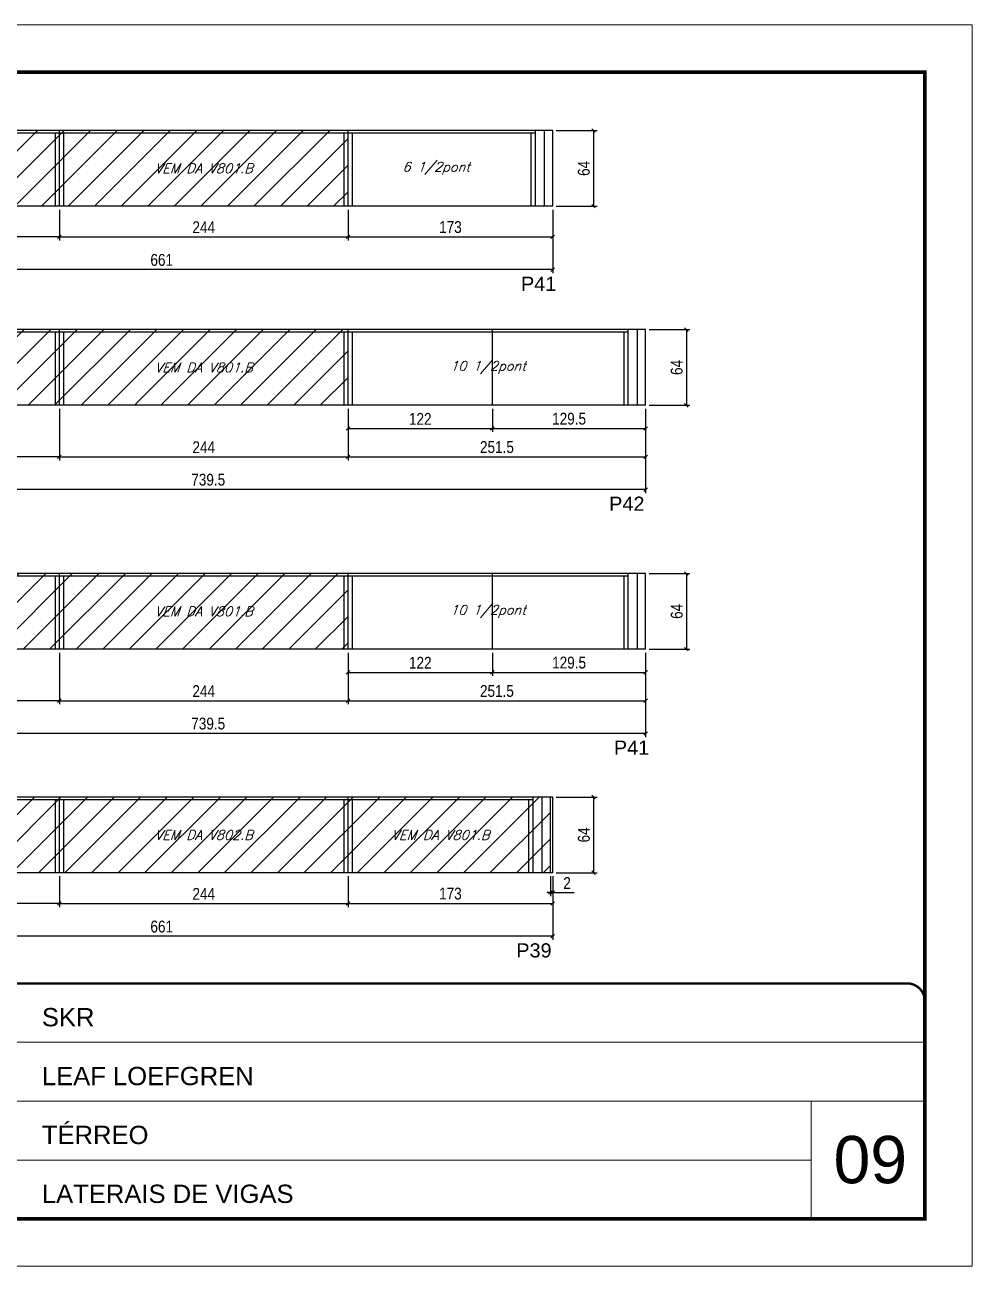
# Model space of a CAD drawing. Extents: x 3309 to 9563, y -2522 to 14608.
# Drawn here: x 3994 to 4794, y 11261 to 12311 of the extents above; entities that cross this region are included whole.
import ezdxf

# ---------------------------------------------------------------- set-up
doc = ezdxf.new("R2010")
doc.units = 0
doc.linetypes.add('CONTINUO', pattern=[0])
doc.linetypes.add('DASHED', pattern=[0.75, 0.5, -0.25])
for name, color, linetype in [('5', 5, 'Continuous'), ('COTA', 241, 'Continuous'), ('Painéis', 200, 'Continuous'), ('SARR_2.2x7', 40, 'Continuous'), ('SARR_3.5x7', 81, 'Continuous'), ('texto', 7, 'Continuous')]:
    doc.layers.add(name, color=color, linetype=linetype)
for name, color, linetype, lineweight in [('CARIMBO', 255, 'Continuous', 9), ('Folhas', 255, 'Continuous', 9), ('Hachura', 251, 'Continuous', 9), ('SARRAFO DE PRESSAO', 251, 'DASHED', 9)]:
    doc.layers.add(name, color=color, linetype=linetype, lineweight=lineweight)
doc.styles.add('ARIAL', font='arial.ttf')
doc.styles.add('COTA TECNICA', font='techl___.ttf', dxfattribs={"height": 10})
doc.styles.add('Romans', font='romans.shx')
doc.styles.get("Standard").update_dxf_attribs({"font": 'arial.ttf'})
doc.dimstyles.new('PAINEL', dxfattribs={"dimtxt": 10, "dimasz": 3, "dimexe": 3, "dimexo": 3, "dimgap": 3, "dimtad": 1, "dimdec": 1, "dimzin": 12, "dimdsep": 46, "dimtxsty": 'COTA TECNICA', "dimblk1": 'OBLIQUE', "dimblk2": 'OBLIQUE', "dimsah": 1, "dimcen": 0.9, "dimclrd": 4, "dimclre": 4, "dimclrt": 240, "dimadec": 1, "dimazin": 3, "dimtfac": 1, "dimtdec": 1, "dimtmove": 0, "dimatfit": 3, "dimfxl": 1, "dimtolj": 1, "dimtzin": 12, "dimarcsym": 0})

# ---------------------------------------------------------------- blocks, each defined once
blk = doc.blocks.new('9999999999')
at = {"color": 30, "linetype": 'CONTINUO'}
for p, q in [((98564.6, 34379.6), (99584, 34379.6)), ((98564.6, 34329.8), (99488, 34329.8)), ((99584, 34329.8), (99488, 34329.8)), ((99488, 34329.8), (99488, 34230.2)), ((98564.6, 34280), (99488, 34280))]:
    blk.add_line(p, q, dxfattribs=at)
at = {"color": 30, "linetype": 'CONTINUO', "const_width": 2}
blk.add_lwpolyline([(99584, 34230.2), (99584, 34414.4, 0.414214), (99569, 34429.4), (98229, 34429.4, 0.414214), (98214, 34414.4), (98214, 34245.2, 0.414214), (98229, 34230.2), (99584, 34230.2)], format="xyb", dxfattribs=at)
at = {"layer": 'Folhas'}
blk.add_lwpolyline([(98139, 34190.2), (99624, 34190.2), (99624, 35240.2), (98139, 35240.2)], close=True, dxfattribs=at)
at = {"layer": 'Folhas', "color": 30, "const_width": 3}
blk.add_lwpolyline([(98214, 34230.2), (99584, 34230.2), (99584, 35200.2), (98214, 35200.2)], close=True, dxfattribs=at)
at = {"color": 7, "linetype": 'Continuous', "ltscale": 5, "style": 'ARIAL'}
for s, height, p in [('SKR', 15.48, (98837.7, 34393.1)), ('LEAF LOEFGREN', 15.483, (98837.7, 34343.3)), ('TÉRREO', 15.48, (98837.7, 34293.5)), ('LATERAIS DE VIGAS', 15.483, (98837.7, 34243.7))]:
    blk.add_text(s, height=height, dxfattribs=at).set_placement(p)
blk = doc.blocks.new('_Oblique')
at = {"color": 0, "linetype": 'ByBlock', "lineweight": -2}
blk.add_line((-0.5, -0.5), (0.5, 0.5), dxfattribs=at)
blk = doc.blocks.new('*D1361')
at = {"layer": 'COTA', "color": 4, "linetype": 'ByBlock', "lineweight": -2, "transparency": 16777216}
for p, q in [((3778.9, 12154.3), (3778.9, 12128.4)), ((4022.9, 12154.3), (4022.9, 12128.4)), ((4022.9, 12131.4), (3778.9, 12131.4))]:
    blk.add_line(p, q, dxfattribs=at)
at = {"layer": 'Defpoints', "color": 0, "linetype": 'ByBlock', "transparency": 16777216}
for p in [(3778.9, 12157.3), (4022.9, 12157.3), (3778.9, 12131.4)]:
    blk.add_point(p, dxfattribs=at)
at = {"layer": 'COTA', "color": 4, "linetype": 'ByBlock', "lineweight": -2, "transparency": 16777216, "xscale": 3, "yscale": 3, "zscale": 3, "rotation": 180}
blk.add_blockref('_Oblique', (3778.9, 12131.4), dxfattribs=at)
at = {"layer": 'COTA', "color": 4, "linetype": 'ByBlock', "lineweight": -2, "transparency": 16777216, "xscale": 3, "yscale": 3, "zscale": 3}
blk.add_blockref('_Oblique', (4022.9, 12131.4), dxfattribs=at)
at = {"layer": 'COTA', "color": 240, "linetype": 'ByBlock', "transparency": 16777216, "insert": (3900.9, 12139.5), "char_height": 10, "attachment_point": 5, "style": 'COTA TECNICA'}
blk.add_mtext('\\A1;244', dxfattribs=at)
blk = doc.blocks.new('*D1363')
at = {"layer": 'COTA', "color": 4, "linetype": 'ByBlock', "lineweight": -2, "transparency": 16777216}
for p, q in [((3778.9, 12154.3), (3778.9, 12100.7)), ((4439.9, 12154.3), (4439.9, 12100.7)), ((4439.9, 12103.7), (3778.9, 12103.7))]:
    blk.add_line(p, q, dxfattribs=at)
at = {"layer": 'Defpoints', "color": 0, "linetype": 'ByBlock', "transparency": 16777216}
for p in [(3778.9, 12157.3), (4439.9, 12157.3), (3778.9, 12103.7)]:
    blk.add_point(p, dxfattribs=at)
at = {"layer": 'COTA', "color": 4, "linetype": 'ByBlock', "lineweight": -2, "transparency": 16777216, "xscale": 3, "yscale": 3, "zscale": 3, "rotation": 180}
blk.add_blockref('_Oblique', (3778.9, 12103.7), dxfattribs=at)
at = {"layer": 'COTA', "color": 4, "linetype": 'ByBlock', "lineweight": -2, "transparency": 16777216, "xscale": 3, "yscale": 3, "zscale": 3}
blk.add_blockref('_Oblique', (4439.9, 12103.7), dxfattribs=at)
at = {"layer": 'COTA', "color": 240, "linetype": 'ByBlock', "transparency": 16777216, "insert": (4109.4, 12111.8), "char_height": 10, "attachment_point": 5, "style": 'COTA TECNICA'}
blk.add_mtext('\\A1;661', dxfattribs=at)
blk = doc.blocks.new('*D1362')
at = {"layer": 'COTA', "color": 4, "lineweight": -2, "transparency": 16777216}
for p, q in [((4022.9, 12154.3), (4022.9, 12128.4)), ((4266.9, 12154.3), (4266.9, 12128.4)), ((4022.9, 12131.4), (4266.9, 12131.4))]:
    blk.add_line(p, q, dxfattribs=at)
at = {"layer": 'Defpoints', "color": 0, "transparency": 16777216}
for p in [(4022.9, 12157.3, 0), (4266.9, 12157.3, 0), (4266.9, 12131.4)]:
    blk.add_point(p, dxfattribs=at)
at = {"layer": 'COTA', "color": 4, "lineweight": -2, "transparency": 16777216, "xscale": 3, "yscale": 3, "zscale": 3, "rotation": 180}
blk.add_blockref('_Oblique', (4022.9, 12131.4), dxfattribs=at)
at = {"layer": 'COTA', "color": 4, "lineweight": -2, "transparency": 16777216, "xscale": 3, "yscale": 3, "zscale": 3}
blk.add_blockref('_Oblique', (4266.9, 12131.4), dxfattribs=at)
at = {"layer": 'COTA', "color": 240, "transparency": 16777216, "insert": (4144.9, 12139.5), "char_height": 10, "attachment_point": 5, "style": 'COTA TECNICA'}
blk.add_mtext('\\A1;244', dxfattribs=at)
blk = doc.blocks.new('*D1364')
at = {"layer": 'COTA', "color": 4, "lineweight": -2, "transparency": 16777216}
for p, q in [((4266.9, 12154.3), (4266.9, 12128.4)), ((4439.9, 12154.3), (4439.9, 12128.4)), ((4266.9, 12131.4), (4439.9, 12131.4))]:
    blk.add_line(p, q, dxfattribs=at)
at = {"layer": 'Defpoints', "color": 0, "transparency": 16777216}
for p in [(4266.9, 12157.3, 0), (4439.9, 12157.3, 0), (4439.9, 12131.4)]:
    blk.add_point(p, dxfattribs=at)
at = {"layer": 'COTA', "color": 4, "lineweight": -2, "transparency": 16777216, "xscale": 3, "yscale": 3, "zscale": 3, "rotation": 180}
blk.add_blockref('_Oblique', (4266.9, 12131.4), dxfattribs=at)
at = {"layer": 'COTA', "color": 4, "lineweight": -2, "transparency": 16777216, "xscale": 3, "yscale": 3, "zscale": 3}
blk.add_blockref('_Oblique', (4439.9, 12131.4), dxfattribs=at)
at = {"layer": 'COTA', "color": 240, "transparency": 16777216, "insert": (4353.4, 12139.6), "char_height": 10, "attachment_point": 5, "style": 'COTA TECNICA'}
blk.add_mtext('\\A1;173', dxfattribs=at)
blk = doc.blocks.new('*D1365')
at = {"layer": 'COTA', "color": 4, "lineweight": -2, "transparency": 16777216}
for p, q in [((4442.9, 12221.3), (4477.3, 12221.3)), ((4474.3, 12221.3), (4474.3, 12157.3)), ((4442.9, 12157.3), (4477.3, 12157.3))]:
    blk.add_line(p, q, dxfattribs=at)
at = {"layer": 'Defpoints', "color": 0, "transparency": 16777216}
for p in [(4439.9, 12221.3, 0), (4439.9, 12157.3, 0), (4474.3, 12157.3)]:
    blk.add_point(p, dxfattribs=at)
at = {"layer": 'COTA', "color": 4, "lineweight": -2, "transparency": 16777216, "xscale": 3, "yscale": 3, "zscale": 3}
for p, rotation in [((4474.3, 12221.3), 90), ((4474.3, 12157.3), 270)]:
    blk.add_blockref('_Oblique', p, dxfattribs=dict(at, rotation=rotation))
at = {"layer": 'COTA', "color": 240, "transparency": 16777216, "insert": (4466.2, 12189.3), "char_height": 10, "attachment_point": 5, "rotation": 90, "style": 'COTA TECNICA'}
blk.add_mtext('\\A1;64', dxfattribs=at)
blk = doc.blocks.new('*D1366')
at = {"layer": 'COTA', "color": 4, "linetype": 'ByBlock', "lineweight": -2, "transparency": 16777216}
for p, q in [((3778.9, 11985.9), (3778.9, 11942.3)), ((4022.9, 11985.9), (4022.9, 11942.3)), ((4022.9, 11945.3), (3778.9, 11945.3))]:
    blk.add_line(p, q, dxfattribs=at)
at = {"layer": 'Defpoints', "color": 0, "linetype": 'ByBlock', "transparency": 16777216}
for p in [(3778.9, 11988.9), (4022.9, 11988.9), (3778.9, 11945.3)]:
    blk.add_point(p, dxfattribs=at)
at = {"layer": 'COTA', "color": 4, "linetype": 'ByBlock', "lineweight": -2, "transparency": 16777216, "xscale": 3, "yscale": 3, "zscale": 3, "rotation": 180}
blk.add_blockref('_Oblique', (3778.9, 11945.3), dxfattribs=at)
at = {"layer": 'COTA', "color": 4, "linetype": 'ByBlock', "lineweight": -2, "transparency": 16777216, "xscale": 3, "yscale": 3, "zscale": 3}
blk.add_blockref('_Oblique', (4022.9, 11945.3), dxfattribs=at)
at = {"layer": 'COTA', "color": 240, "linetype": 'ByBlock', "transparency": 16777216, "insert": (3900.9, 11953.4), "char_height": 10, "attachment_point": 5, "style": 'COTA TECNICA'}
blk.add_mtext('\\A1;244', dxfattribs=at)
blk = doc.blocks.new('*D1368')
at = {"layer": 'COTA', "color": 4, "linetype": 'ByBlock', "lineweight": -2, "transparency": 16777216}
for p, q in [((3778.9, 11985.9), (3778.9, 11914.6)), ((4518.4, 11985.9), (4518.4, 11914.6)), ((4518.4, 11917.6), (3778.9, 11917.6))]:
    blk.add_line(p, q, dxfattribs=at)
at = {"layer": 'Defpoints', "color": 0, "linetype": 'ByBlock', "transparency": 16777216}
for p in [(3778.9, 11988.9), (4518.4, 11988.9), (3778.9, 11917.6)]:
    blk.add_point(p, dxfattribs=at)
at = {"layer": 'COTA', "color": 4, "linetype": 'ByBlock', "lineweight": -2, "transparency": 16777216, "xscale": 3, "yscale": 3, "zscale": 3, "rotation": 180}
blk.add_blockref('_Oblique', (3778.9, 11917.6), dxfattribs=at)
at = {"layer": 'COTA', "color": 4, "linetype": 'ByBlock', "lineweight": -2, "transparency": 16777216, "xscale": 3, "yscale": 3, "zscale": 3}
blk.add_blockref('_Oblique', (4518.4, 11917.6), dxfattribs=at)
at = {"layer": 'COTA', "color": 240, "linetype": 'ByBlock', "transparency": 16777216, "insert": (4148.7, 11925.9), "char_height": 10, "attachment_point": 5, "style": 'COTA TECNICA'}
blk.add_mtext('\\A1;739.5', dxfattribs=at)
blk = doc.blocks.new('*D1367')
at = {"layer": 'COTA', "color": 4, "lineweight": -2, "transparency": 16777216}
for p, q in [((4022.9, 11985.9), (4022.9, 11942.3)), ((4266.9, 11985.9), (4266.9, 11942.3)), ((4022.9, 11945.3), (4266.9, 11945.3))]:
    blk.add_line(p, q, dxfattribs=at)
at = {"layer": 'Defpoints', "color": 0, "transparency": 16777216}
for p in [(4022.9, 11988.9, 0), (4266.9, 11988.9, 0), (4266.9, 11945.3)]:
    blk.add_point(p, dxfattribs=at)
at = {"layer": 'COTA', "color": 4, "lineweight": -2, "transparency": 16777216, "xscale": 3, "yscale": 3, "zscale": 3, "rotation": 180}
blk.add_blockref('_Oblique', (4022.9, 11945.3), dxfattribs=at)
at = {"layer": 'COTA', "color": 4, "lineweight": -2, "transparency": 16777216, "xscale": 3, "yscale": 3, "zscale": 3}
blk.add_blockref('_Oblique', (4266.9, 11945.3), dxfattribs=at)
at = {"layer": 'COTA', "color": 240, "transparency": 16777216, "insert": (4144.9, 11953.4), "char_height": 10, "attachment_point": 5, "style": 'COTA TECNICA'}
blk.add_mtext('\\A1;244', dxfattribs=at)
blk = doc.blocks.new('*D1369')
at = {"layer": 'COTA', "color": 4, "lineweight": -2, "transparency": 16777216}
for p, q in [((4266.9, 11985.9), (4266.9, 11942.3)), ((4518.4, 11985.9), (4518.4, 11942.3)), ((4266.9, 11945.3), (4518.4, 11945.3))]:
    blk.add_line(p, q, dxfattribs=at)
at = {"layer": 'Defpoints', "color": 0, "transparency": 16777216}
for p in [(4266.9, 11988.9, 0), (4518.4, 11988.9, 0), (4518.4, 11945.3)]:
    blk.add_point(p, dxfattribs=at)
at = {"layer": 'COTA', "color": 4, "lineweight": -2, "transparency": 16777216, "xscale": 3, "yscale": 3, "zscale": 3, "rotation": 180}
blk.add_blockref('_Oblique', (4266.9, 11945.3), dxfattribs=at)
at = {"layer": 'COTA', "color": 4, "lineweight": -2, "transparency": 16777216, "xscale": 3, "yscale": 3, "zscale": 3}
blk.add_blockref('_Oblique', (4518.4, 11945.3), dxfattribs=at)
at = {"layer": 'COTA', "color": 240, "transparency": 16777216, "insert": (4392.7, 11953.5), "char_height": 10, "attachment_point": 5, "style": 'COTA TECNICA'}
blk.add_mtext('\\A1;251.5', dxfattribs=at)
blk = doc.blocks.new('*D1370')
at = {"layer": 'COTA', "color": 4, "lineweight": -2, "transparency": 16777216}
for p, q in [((4521.4, 12052.9), (4555.8, 12052.9)), ((4552.8, 12052.9), (4552.8, 11988.9)), ((4521.4, 11988.9), (4555.8, 11988.9))]:
    blk.add_line(p, q, dxfattribs=at)
at = {"layer": 'Defpoints', "color": 0, "transparency": 16777216}
for p in [(4518.4, 12052.9, 0), (4518.4, 11988.9, 0), (4552.8, 11988.9)]:
    blk.add_point(p, dxfattribs=at)
at = {"layer": 'COTA', "color": 4, "lineweight": -2, "transparency": 16777216, "xscale": 3, "yscale": 3, "zscale": 3}
for p, rotation in [((4552.8, 12052.9), 90), ((4552.8, 11988.9), 270)]:
    blk.add_blockref('_Oblique', p, dxfattribs=dict(at, rotation=rotation))
at = {"layer": 'COTA', "color": 240, "transparency": 16777216, "insert": (4544.7, 12020.9), "char_height": 10, "attachment_point": 5, "rotation": 90, "style": 'COTA TECNICA'}
blk.add_mtext('\\A1;64', dxfattribs=at)
blk = doc.blocks.new('*D1371')
at = {"layer": 'COTA', "color": 4, "lineweight": -2, "transparency": 16777216}
for p, q in [((4266.9, 11985.9), (4266.9, 11966.3)), ((4388.9, 11985.9), (4388.9, 11966.3)), ((4266.9, 11969.3), (4388.9, 11969.3))]:
    blk.add_line(p, q, dxfattribs=at)
at = {"layer": 'Defpoints', "color": 0, "transparency": 16777216}
for p in [(4266.9, 11988.9, 0), (4388.9, 11988.9, 0), (4388.9, 11969.3)]:
    blk.add_point(p, dxfattribs=at)
at = {"layer": 'COTA', "color": 4, "lineweight": -2, "transparency": 16777216, "xscale": 3, "yscale": 3, "zscale": 3, "rotation": 180}
blk.add_blockref('_Oblique', (4266.9, 11969.3), dxfattribs=at)
at = {"layer": 'COTA', "color": 4, "lineweight": -2, "transparency": 16777216, "xscale": 3, "yscale": 3, "zscale": 3}
blk.add_blockref('_Oblique', (4388.9, 11969.3), dxfattribs=at)
at = {"layer": 'COTA', "color": 240, "transparency": 16777216, "insert": (4327.9, 11977.4), "char_height": 10, "attachment_point": 5, "style": 'COTA TECNICA'}
blk.add_mtext('\\A1;122', dxfattribs=at)
blk = doc.blocks.new('*D1372')
at = {"layer": 'COTA', "color": 4, "lineweight": -2, "transparency": 16777216}
for p, q in [((4388.9, 11985.9), (4388.9, 11966.3)), ((4518.4, 11985.9), (4518.4, 11966.3)), ((4388.9, 11969.3), (4518.4, 11969.3))]:
    blk.add_line(p, q, dxfattribs=at)
at = {"layer": 'Defpoints', "color": 0, "transparency": 16777216}
for p in [(4388.9, 11988.9, 0), (4518.4, 11988.9, 0), (4518.4, 11969.3)]:
    blk.add_point(p, dxfattribs=at)
at = {"layer": 'COTA', "color": 4, "lineweight": -2, "transparency": 16777216, "xscale": 3, "yscale": 3, "zscale": 3, "rotation": 180}
blk.add_blockref('_Oblique', (4388.9, 11969.3), dxfattribs=at)
at = {"layer": 'COTA', "color": 4, "lineweight": -2, "transparency": 16777216, "xscale": 3, "yscale": 3, "zscale": 3}
blk.add_blockref('_Oblique', (4518.4, 11969.3), dxfattribs=at)
at = {"layer": 'COTA', "color": 240, "transparency": 16777216, "insert": (4453.7, 11977.5), "char_height": 10, "attachment_point": 5, "style": 'COTA TECNICA'}
blk.add_mtext('\\A1;129.5', dxfattribs=at)
blk = doc.blocks.new('*D1373')
at = {"layer": 'COTA', "color": 4, "linetype": 'ByBlock', "lineweight": -2, "transparency": 16777216}
for p, q in [((3778.9, 11779.6), (3778.9, 11736)), ((4022.9, 11779.6), (4022.9, 11736)), ((4022.9, 11739), (3778.9, 11739))]:
    blk.add_line(p, q, dxfattribs=at)
at = {"layer": 'Defpoints', "color": 0, "linetype": 'ByBlock', "transparency": 16777216}
for p in [(3778.9, 11782.6), (4022.9, 11782.6), (3778.9, 11739)]:
    blk.add_point(p, dxfattribs=at)
at = {"layer": 'COTA', "color": 4, "linetype": 'ByBlock', "lineweight": -2, "transparency": 16777216, "xscale": 3, "yscale": 3, "zscale": 3, "rotation": 180}
blk.add_blockref('_Oblique', (3778.9, 11739), dxfattribs=at)
at = {"layer": 'COTA', "color": 4, "linetype": 'ByBlock', "lineweight": -2, "transparency": 16777216, "xscale": 3, "yscale": 3, "zscale": 3}
blk.add_blockref('_Oblique', (4022.9, 11739), dxfattribs=at)
at = {"layer": 'COTA', "color": 240, "linetype": 'ByBlock', "transparency": 16777216, "insert": (3900.9, 11747.1), "char_height": 10, "attachment_point": 5, "style": 'COTA TECNICA'}
blk.add_mtext('\\A1;244', dxfattribs=at)
blk = doc.blocks.new('*D1376')
at = {"layer": 'COTA', "color": 4, "linetype": 'ByBlock', "lineweight": -2, "transparency": 16777216}
for p, q in [((3778.9, 11779.6), (3778.9, 11708.3)), ((4518.4, 11779.6), (4518.4, 11708.3)), ((4518.4, 11711.3), (3778.9, 11711.3))]:
    blk.add_line(p, q, dxfattribs=at)
at = {"layer": 'Defpoints', "color": 0, "linetype": 'ByBlock', "transparency": 16777216}
for p in [(3778.9, 11782.6), (4518.4, 11782.6), (3778.9, 11711.3)]:
    blk.add_point(p, dxfattribs=at)
at = {"layer": 'COTA', "color": 4, "linetype": 'ByBlock', "lineweight": -2, "transparency": 16777216, "xscale": 3, "yscale": 3, "zscale": 3, "rotation": 180}
blk.add_blockref('_Oblique', (3778.9, 11711.3), dxfattribs=at)
at = {"layer": 'COTA', "color": 4, "linetype": 'ByBlock', "lineweight": -2, "transparency": 16777216, "xscale": 3, "yscale": 3, "zscale": 3}
blk.add_blockref('_Oblique', (4518.4, 11711.3), dxfattribs=at)
at = {"layer": 'COTA', "color": 240, "linetype": 'ByBlock', "transparency": 16777216, "insert": (4148.7, 11719.6), "char_height": 10, "attachment_point": 5, "style": 'COTA TECNICA'}
blk.add_mtext('\\A1;739.5', dxfattribs=at)
blk = doc.blocks.new('*D1374')
at = {"layer": 'COTA', "color": 4, "lineweight": -2, "transparency": 16777216}
for p, q in [((4022.9, 11779.6), (4022.9, 11736)), ((4266.9, 11779.6), (4266.9, 11736)), ((4022.9, 11739), (4266.9, 11739))]:
    blk.add_line(p, q, dxfattribs=at)
at = {"layer": 'Defpoints', "color": 0, "transparency": 16777216}
for p in [(4022.9, 11782.6, 0), (4266.9, 11782.6, 0), (4266.9, 11739)]:
    blk.add_point(p, dxfattribs=at)
at = {"layer": 'COTA', "color": 4, "lineweight": -2, "transparency": 16777216, "xscale": 3, "yscale": 3, "zscale": 3, "rotation": 180}
blk.add_blockref('_Oblique', (4022.9, 11739), dxfattribs=at)
at = {"layer": 'COTA', "color": 4, "lineweight": -2, "transparency": 16777216, "xscale": 3, "yscale": 3, "zscale": 3}
blk.add_blockref('_Oblique', (4266.9, 11739), dxfattribs=at)
at = {"layer": 'COTA', "color": 240, "transparency": 16777216, "insert": (4144.9, 11747.1), "char_height": 10, "attachment_point": 5, "style": 'COTA TECNICA'}
blk.add_mtext('\\A1;244', dxfattribs=at)
blk = doc.blocks.new('*D1377')
at = {"layer": 'COTA', "color": 4, "lineweight": -2, "transparency": 16777216}
for p, q in [((4266.9, 11779.6), (4266.9, 11736)), ((4518.4, 11779.6), (4518.4, 11736)), ((4266.9, 11739), (4518.4, 11739))]:
    blk.add_line(p, q, dxfattribs=at)
at = {"layer": 'Defpoints', "color": 0, "transparency": 16777216}
for p in [(4266.9, 11782.6, 0), (4518.4, 11782.6, 0), (4518.4, 11739)]:
    blk.add_point(p, dxfattribs=at)
at = {"layer": 'COTA', "color": 4, "lineweight": -2, "transparency": 16777216, "xscale": 3, "yscale": 3, "zscale": 3, "rotation": 180}
blk.add_blockref('_Oblique', (4266.9, 11739), dxfattribs=at)
at = {"layer": 'COTA', "color": 4, "lineweight": -2, "transparency": 16777216, "xscale": 3, "yscale": 3, "zscale": 3}
blk.add_blockref('_Oblique', (4518.4, 11739), dxfattribs=at)
at = {"layer": 'COTA', "color": 240, "transparency": 16777216, "insert": (4392.7, 11747.2), "char_height": 10, "attachment_point": 5, "style": 'COTA TECNICA'}
blk.add_mtext('\\A1;251.5', dxfattribs=at)
blk = doc.blocks.new('*D1378')
at = {"layer": 'COTA', "color": 4, "lineweight": -2, "transparency": 16777216}
for p, q in [((4521.4, 11846.6), (4555.8, 11846.6)), ((4552.8, 11846.6), (4552.8, 11782.6)), ((4521.4, 11782.6), (4555.8, 11782.6))]:
    blk.add_line(p, q, dxfattribs=at)
at = {"layer": 'Defpoints', "color": 0, "transparency": 16777216}
for p in [(4518.4, 11846.6, 0), (4518.4, 11782.6, 0), (4552.8, 11782.6)]:
    blk.add_point(p, dxfattribs=at)
at = {"layer": 'COTA', "color": 4, "lineweight": -2, "transparency": 16777216, "xscale": 3, "yscale": 3, "zscale": 3}
for p, rotation in [((4552.8, 11846.6), 90), ((4552.8, 11782.6), 270)]:
    blk.add_blockref('_Oblique', p, dxfattribs=dict(at, rotation=rotation))
at = {"layer": 'COTA', "color": 240, "transparency": 16777216, "insert": (4544.7, 11814.6), "char_height": 10, "attachment_point": 5, "rotation": 90, "style": 'COTA TECNICA'}
blk.add_mtext('\\A1;64', dxfattribs=at)
blk = doc.blocks.new('*D1379')
at = {"layer": 'COTA', "color": 4, "lineweight": -2, "transparency": 16777216}
for p, q in [((4266.9, 11779.6), (4266.9, 11760)), ((4388.9, 11779.6), (4388.9, 11760)), ((4266.9, 11763), (4388.9, 11763))]:
    blk.add_line(p, q, dxfattribs=at)
at = {"layer": 'Defpoints', "color": 0, "transparency": 16777216}
for p in [(4266.9, 11782.6, 0), (4388.9, 11782.6, 0), (4388.9, 11763)]:
    blk.add_point(p, dxfattribs=at)
at = {"layer": 'COTA', "color": 4, "lineweight": -2, "transparency": 16777216, "xscale": 3, "yscale": 3, "zscale": 3, "rotation": 180}
blk.add_blockref('_Oblique', (4266.9, 11763), dxfattribs=at)
at = {"layer": 'COTA', "color": 4, "lineweight": -2, "transparency": 16777216, "xscale": 3, "yscale": 3, "zscale": 3}
blk.add_blockref('_Oblique', (4388.9, 11763), dxfattribs=at)
at = {"layer": 'COTA', "color": 240, "transparency": 16777216, "insert": (4327.9, 11771.1), "char_height": 10, "attachment_point": 5, "style": 'COTA TECNICA'}
blk.add_mtext('\\A1;122', dxfattribs=at)
blk = doc.blocks.new('*D1375')
at = {"layer": 'COTA', "color": 4, "lineweight": -2, "transparency": 16777216}
for p, q in [((4388.9, 11779.6), (4388.9, 11760)), ((4518.4, 11779.6), (4518.4, 11760)), ((4388.9, 11763), (4518.4, 11763))]:
    blk.add_line(p, q, dxfattribs=at)
at = {"layer": 'Defpoints', "color": 0, "transparency": 16777216}
for p in [(4388.9, 11782.6, 0), (4518.4, 11782.6, 0), (4518.4, 11763)]:
    blk.add_point(p, dxfattribs=at)
at = {"layer": 'COTA', "color": 4, "lineweight": -2, "transparency": 16777216, "xscale": 3, "yscale": 3, "zscale": 3, "rotation": 180}
blk.add_blockref('_Oblique', (4388.9, 11763), dxfattribs=at)
at = {"layer": 'COTA', "color": 4, "lineweight": -2, "transparency": 16777216, "xscale": 3, "yscale": 3, "zscale": 3}
blk.add_blockref('_Oblique', (4518.4, 11763), dxfattribs=at)
at = {"layer": 'COTA', "color": 240, "transparency": 16777216, "insert": (4453.7, 11771.2), "char_height": 10, "attachment_point": 5, "style": 'COTA TECNICA'}
blk.add_mtext('\\A1;129.5', dxfattribs=at)
blk = doc.blocks.new('*D1380')
at = {"layer": 'COTA', "color": 4, "linetype": 'ByBlock', "lineweight": -2, "transparency": 16777216}
for p, q in [((3778.9, 11590.5), (3778.9, 11564.5)), ((4022.9, 11590.5), (4022.9, 11564.5)), ((4022.9, 11567.5), (3778.9, 11567.5))]:
    blk.add_line(p, q, dxfattribs=at)
at = {"layer": 'Defpoints', "color": 0, "linetype": 'ByBlock', "transparency": 16777216}
for p in [(3778.9, 11593.5), (4022.9, 11593.5), (3778.9, 11567.5)]:
    blk.add_point(p, dxfattribs=at)
at = {"layer": 'COTA', "color": 4, "linetype": 'ByBlock', "lineweight": -2, "transparency": 16777216, "xscale": 3, "yscale": 3, "zscale": 3, "rotation": 180}
blk.add_blockref('_Oblique', (3778.9, 11567.5), dxfattribs=at)
at = {"layer": 'COTA', "color": 4, "linetype": 'ByBlock', "lineweight": -2, "transparency": 16777216, "xscale": 3, "yscale": 3, "zscale": 3}
blk.add_blockref('_Oblique', (4022.9, 11567.5), dxfattribs=at)
at = {"layer": 'COTA', "color": 240, "linetype": 'ByBlock', "transparency": 16777216, "insert": (3900.9, 11575.6), "char_height": 10, "attachment_point": 5, "style": 'COTA TECNICA'}
blk.add_mtext('\\A1;244', dxfattribs=at)
blk = doc.blocks.new('*D1382')
at = {"layer": 'COTA', "color": 4, "linetype": 'ByBlock', "lineweight": -2, "transparency": 16777216}
for p, q in [((3778.9, 11590.5), (3778.9, 11536.8)), ((4439.9, 11590.5), (4439.9, 11536.8)), ((4439.9, 11539.8), (3778.9, 11539.8))]:
    blk.add_line(p, q, dxfattribs=at)
at = {"layer": 'Defpoints', "color": 0, "linetype": 'ByBlock', "transparency": 16777216}
for p in [(3778.9, 11593.5), (4439.9, 11593.5), (3778.9, 11539.8)]:
    blk.add_point(p, dxfattribs=at)
at = {"layer": 'COTA', "color": 4, "linetype": 'ByBlock', "lineweight": -2, "transparency": 16777216, "xscale": 3, "yscale": 3, "zscale": 3, "rotation": 180}
blk.add_blockref('_Oblique', (3778.9, 11539.8), dxfattribs=at)
at = {"layer": 'COTA', "color": 4, "linetype": 'ByBlock', "lineweight": -2, "transparency": 16777216, "xscale": 3, "yscale": 3, "zscale": 3}
blk.add_blockref('_Oblique', (4439.9, 11539.8), dxfattribs=at)
at = {"layer": 'COTA', "color": 240, "linetype": 'ByBlock', "transparency": 16777216, "insert": (4109.4, 11547.9), "char_height": 10, "attachment_point": 5, "style": 'COTA TECNICA'}
blk.add_mtext('\\A1;661', dxfattribs=at)
blk = doc.blocks.new('*D1381')
at = {"layer": 'COTA', "color": 4, "lineweight": -2, "transparency": 16777216}
for p, q in [((4022.9, 11590.5), (4022.9, 11564.5)), ((4266.9, 11590.5), (4266.9, 11564.5)), ((4022.9, 11567.5), (4266.9, 11567.5))]:
    blk.add_line(p, q, dxfattribs=at)
at = {"layer": 'Defpoints', "color": 0, "transparency": 16777216}
for p in [(4022.9, 11593.5, 0), (4266.9, 11593.5, 0), (4266.9, 11567.5)]:
    blk.add_point(p, dxfattribs=at)
at = {"layer": 'COTA', "color": 4, "lineweight": -2, "transparency": 16777216, "xscale": 3, "yscale": 3, "zscale": 3, "rotation": 180}
blk.add_blockref('_Oblique', (4022.9, 11567.5), dxfattribs=at)
at = {"layer": 'COTA', "color": 4, "lineweight": -2, "transparency": 16777216, "xscale": 3, "yscale": 3, "zscale": 3}
blk.add_blockref('_Oblique', (4266.9, 11567.5), dxfattribs=at)
at = {"layer": 'COTA', "color": 240, "transparency": 16777216, "insert": (4144.9, 11575.6), "char_height": 10, "attachment_point": 5, "style": 'COTA TECNICA'}
blk.add_mtext('\\A1;244', dxfattribs=at)
blk = doc.blocks.new('*D1383')
at = {"layer": 'COTA', "color": 4, "lineweight": -2, "transparency": 16777216}
for p, q in [((4266.9, 11590.5), (4266.9, 11564.5)), ((4439.9, 11590.5), (4439.9, 11564.5)), ((4266.9, 11567.5), (4439.9, 11567.5))]:
    blk.add_line(p, q, dxfattribs=at)
at = {"layer": 'Defpoints', "color": 0, "transparency": 16777216}
for p in [(4266.9, 11593.5, 0), (4439.9, 11593.5, 0), (4439.9, 11567.5)]:
    blk.add_point(p, dxfattribs=at)
at = {"layer": 'COTA', "color": 4, "lineweight": -2, "transparency": 16777216, "xscale": 3, "yscale": 3, "zscale": 3, "rotation": 180}
blk.add_blockref('_Oblique', (4266.9, 11567.5), dxfattribs=at)
at = {"layer": 'COTA', "color": 4, "lineweight": -2, "transparency": 16777216, "xscale": 3, "yscale": 3, "zscale": 3}
blk.add_blockref('_Oblique', (4439.9, 11567.5), dxfattribs=at)
at = {"layer": 'COTA', "color": 240, "transparency": 16777216, "insert": (4353.4, 11575.8), "char_height": 10, "attachment_point": 5, "style": 'COTA TECNICA'}
blk.add_mtext('\\A1;173', dxfattribs=at)
blk = doc.blocks.new('*D1384')
at = {"layer": 'COTA', "color": 4, "lineweight": -2, "transparency": 16777216}
for p, q in [((4442.9, 11657.5), (4477.3, 11657.5)), ((4474.3, 11657.5), (4474.3, 11593.5)), ((4442.9, 11593.5), (4477.3, 11593.5))]:
    blk.add_line(p, q, dxfattribs=at)
at = {"layer": 'Defpoints', "color": 0, "transparency": 16777216}
for p in [(4439.9, 11657.5, 0), (4439.9, 11593.5, 0), (4474.3, 11593.5)]:
    blk.add_point(p, dxfattribs=at)
at = {"layer": 'COTA', "color": 4, "lineweight": -2, "transparency": 16777216, "xscale": 3, "yscale": 3, "zscale": 3}
for p, rotation in [((4474.3, 11657.5), 90), ((4474.3, 11593.5), 270)]:
    blk.add_blockref('_Oblique', p, dxfattribs=dict(at, rotation=rotation))
at = {"layer": 'COTA', "color": 240, "transparency": 16777216, "insert": (4466.2, 11625.5), "char_height": 10, "attachment_point": 5, "rotation": 90, "style": 'COTA TECNICA'}
blk.add_mtext('\\A1;64', dxfattribs=at)
blk = doc.blocks.new('*D2543')
at = {"layer": 'COTA', "color": 4, "lineweight": -2, "transparency": 16777216}
for p, q in [((4437.9, 11590.5), (4437.9, 11573.8)), ((4439.9, 11590.5), (4439.9, 11573.8)), ((4437.9, 11576.8), (4434.9, 11576.8)), ((4437.9, 11576.8), (4439.9, 11576.8)), ((4439.9, 11576.8), (4458, 11576.8))]:
    blk.add_line(p, q, dxfattribs=at)
at = {"layer": 'Defpoints', "color": 0, "transparency": 16777216}
for p in [(4437.9, 11593.5, 0), (4439.9, 11593.5, 0), (4439.9, 11576.8)]:
    blk.add_point(p, dxfattribs=at)
at = {"layer": 'COTA', "color": 4, "lineweight": -2, "transparency": 16777216, "xscale": 3, "yscale": 3, "zscale": 3}
blk.add_blockref('_Oblique', (4437.9, 11576.8), dxfattribs=at)
at = {"layer": 'COTA', "color": 4, "lineweight": -2, "transparency": 16777216, "xscale": 3, "yscale": 3, "zscale": 3, "rotation": 180}
blk.add_blockref('_Oblique', (4439.9, 11576.8), dxfattribs=at)
at = {"layer": 'COTA', "color": 240, "transparency": 16777216, "insert": (4452, 11584.8), "char_height": 10, "attachment_point": 5, "style": 'COTA TECNICA'}
blk.add_mtext('\\A1;2', dxfattribs=at)

msp = doc.modelspace()

# ---------------------------------------------------------------- hatches: boundary and pattern name
at = {"layer": 'Hachura'}
h = msp.add_hatch(dxfattribs=at)
h.set_pattern_fill('ANSI31', color=256, scale=5)
h.paths.add_polyline_path([(4022.92, 12221.32), (3778.92, 12221.32), (3778.92, 12157.32), (4022.92, 12157.32)])
h.paths.add_polyline_path([(4266.92, 12221.32), (4022.92, 12221.32), (4022.92, 12157.32), (4266.92, 12157.32)])
h.paths.add_polyline_path([(4266.92, 12052.88), (4022.92, 12052.88), (4022.92, 11988.88), (4266.92, 11988.88)])
h.paths.add_polyline_path([(4022.92, 12052.88), (3778.92, 12052.88), (3778.92, 11988.88), (4022.92, 11988.88)])
h.paths.add_polyline_path([(4022.92, 11846.58), (3778.92, 11846.58), (3778.92, 11782.58), (4022.92, 11782.58)])
h.paths.add_polyline_path([(4266.92, 11846.58), (4022.92, 11846.58), (4022.92, 11782.58), (4266.92, 11782.58)])
h.paths.add_polyline_path([(4022.92, 11657.45), (3778.92, 11657.45), (3778.92, 11593.45), (4022.92, 11593.45)])
h.paths.add_polyline_path([(4266.92, 11657.45), (4022.92, 11657.45), (4022.92, 11593.45), (4266.92, 11593.45)])
h.paths.add_polyline_path([(4437.92, 11657.45), (4266.92, 11657.45), (4266.92, 11593.45), (4437.92, 11593.45)])

# ---------------------------------------------------------------- linework, layer by layer
at = {"layer": 'Painéis', "linetype": 'ByBlock'}
for p, q in [((4439.92, 12221.32, 0), (3778.92, 12221.32, 0)), ((4022.92, 12157.32, 0), (4022.92, 12221.32, 0)), ((4266.92, 12157.32, 0), (4266.92, 12221.32, 0)), ((4439.92, 12157.32, 0), (4439.92, 12221.32, 0)), ((4439.92, 12157.32, 0), (3778.92, 12157.32, 0)), ((4518.42, 12052.88, 0), (3778.92, 12052.88, 0)), ((4022.92, 11988.88, 0), (4022.92, 12052.88, 0)), ((4266.92, 11988.88, 0), (4266.92, 12052.88, 0)), ((4388.92, 11988.88, 0), (4388.92, 12052.88, 0)), ((4518.42, 11988.88, 0), (4518.42, 12052.88, 0)), ((4518.42, 11988.88, 0), (3778.92, 11988.88, 0)), ((4518.42, 11846.58, 0), (3778.92, 11846.58, 0)), ((4022.92, 11782.58, 0), (4022.92, 11846.58, 0)), ((4266.92, 11782.58, 0), (4266.92, 11846.58, 0)), ((4388.92, 11782.58, 0), (4388.92, 11846.58, 0)), ((4518.42, 11782.58, 0), (4518.42, 11846.58, 0)), ((4518.42, 11782.58, 0), (3778.92, 11782.58, 0)), ((4439.92, 11657.45, 0), (3778.92, 11657.45, 0)), ((4022.92, 11593.45, 0), (4022.92, 11657.45, 0)), ((4266.92, 11593.45, 0), (4266.92, 11657.45, 0)), ((4437.92, 11593.45, 0), (4437.92, 11657.45, 0)), ((4439.92, 11593.45, 0), (4439.92, 11657.45, 0)), ((4439.92, 11593.45, 0), (3778.92, 11593.45, 0))]:
    msp.add_line(p, q, dxfattribs=at)
at = {"layer": 'SARR_2.2x7', "linetype": 'Continuous'}
for p, q in [((4022.92, 12219.12, 0), (3793.92, 12219.12, 0)), ((4266.92, 12219.12, 0), (4022.92, 12219.12, 0)), ((4424.92, 12219.12, 0), (4266.92, 12219.12, 0)), ((4432.92, 12157.32, 0), (4432.92, 12221.32, 0)), ((4022.92, 12050.68, 0), (3793.92, 12050.68, 0)), ((4266.92, 12050.68, 0), (4022.92, 12050.68, 0)), ((4503.42, 12050.68, 0), (4266.92, 12050.68, 0)), ((4511.42, 11988.88, 0), (4511.42, 12052.88, 0)), ((4022.92, 11844.38, 0), (3793.92, 11844.38, 0)), ((4266.92, 11844.38, 0), (4022.92, 11844.38, 0)), ((4503.42, 11844.38, 0), (4266.92, 11844.38, 0)), ((4511.42, 11782.58, 0), (4511.42, 11846.58, 0)), ((4022.92, 11655.25, 0), (3793.92, 11655.25, 0)), ((4266.92, 11655.25, 0), (4022.92, 11655.25, 0)), ((4422.92, 11655.25, 0), (4266.92, 11655.25, 0)), ((4430.92, 11593.45, 0), (4430.92, 11657.45, 0))]:
    msp.add_line(p, q, dxfattribs=at)
at = {"layer": 'SARR_3.5x7'}
for p, q in [((4019.42, 12219.12, 0), (4019.42, 12157.32, 0)), ((4026.42, 12219.12, 0), (4026.42, 12157.32, 0)), ((4263.42, 12219.12, 0), (4263.42, 12157.32, 0)), ((4270.42, 12219.12, 0), (4270.42, 12157.32, 0)), ((4421.42, 12219.12, 0), (4421.42, 12157.32, 0)), ((4424.92, 12221.32, 0), (4424.92, 12157.32, 0)), ((4019.42, 12050.68, 0), (4019.42, 11988.88, 0)), ((4026.42, 12050.68, 0), (4026.42, 11988.88, 0)), ((4263.42, 12050.68, 0), (4263.42, 11988.88, 0)), ((4270.42, 12050.68, 0), (4270.42, 11988.88, 0)), ((4499.92, 12050.68, 0), (4499.92, 11988.88, 0)), ((4503.42, 12052.88, 0), (4503.42, 11988.88, 0)), ((4019.42, 11844.38, 0), (4019.42, 11782.58, 0)), ((4026.42, 11844.38, 0), (4026.42, 11782.58, 0)), ((4263.42, 11844.38, 0), (4263.42, 11782.58, 0)), ((4270.42, 11844.38, 0), (4270.42, 11782.58, 0)), ((4499.92, 11844.38, 0), (4499.92, 11782.58, 0)), ((4503.42, 11846.58, 0), (4503.42, 11782.58, 0)), ((4019.42, 11655.25, 0), (4019.42, 11593.45, 0)), ((4026.42, 11655.25, 0), (4026.42, 11593.45, 0)), ((4263.42, 11655.25, 0), (4263.42, 11593.45, 0)), ((4270.42, 11655.25, 0), (4270.42, 11593.45, 0)), ((4419.42, 11655.25, 0), (4419.42, 11593.45, 0)), ((4422.92, 11657.45, 0), (4422.92, 11593.45, 0))]:
    msp.add_line(p, q, dxfattribs=at)

# ---------------------------------------------------------------- block references
at = {"layer": 'SARRAFO DE PRESSAO', "color": 6, "linetype": 'ByBlock'}
msp.add_blockref('9999999999', (-94829.61, -22929.5), dxfattribs=at)

# ---------------------------------------------------------------- texts
at = {"layer": '5', "linetype": 'Continuous'}
for s, rotation, p in [('P41', 0.00004, (4413.07, 12085.69, 0)), ('P42', 359.99996, (4487.59, 11899.62, 0)), ('P41', 0.00004, (4491.57, 11693.32, 0)), ('P39', 359.99996, (4409.09, 11521.82, 0))]:
    msp.add_text(s, height=12, rotation=rotation, dxfattribs=at).set_placement(p)
at = {"layer": 'CARIMBO', "style": 'ARIAL'}
msp.add_text('09', height=40, dxfattribs=at).set_placement((4677.23, 11330.85))
at = {"layer": 'texto', "color": 2, "char_height": 8, "attachment_point": 5, "style": 'Romans'}
for s, insert in [('{\\Q19;\\C256;VEM DA V801.B}', (4144.92, 12189.32, 0)), ('{\\Q19;\\C256;6 1/2pont}', (4341.42, 12189.32, 0)), ('{\\Q19;\\C256;VEM DA V801.B}', (4144.92, 12020.88, 0)), ('{\\Q19;\\C256;10 1/2pont}', (4385.17, 12020.88, 0)), ('{\\Q19;\\C256;VEM DA V801.B}', (4144.92, 11814.58, 0)), ('{\\Q19;\\C256;10 1/2pont}', (4385.17, 11814.58, 0)), ('{\\Q19;\\C256;VEM DA V802.B}', (4144.92, 11625.45, 0)), ('{\\Q19;\\C256;VEM DA V801.B}', (4344.92, 11625.45, 0))]:
    msp.add_mtext(s, dxfattribs=dict(at, insert=insert))

# ---------------------------------------------------------------- dimensions: what is measured, and where the dimension line sits
at = {"layer": 'COTA'}
for base, p1, p2, picture, middle in [((4474.28, 12157.32), (4439.92, 12221.32, 0), (4439.92, 12157.32, 0), '*D1365', (4466.17, 12189.32)), ((4552.78, 11988.88), (4518.42, 12052.88, 0), (4518.42, 11988.88, 0), '*D1370', (4544.67, 12020.88)), ((4552.78, 11782.58), (4518.42, 11846.58, 0), (4518.42, 11782.58, 0), '*D1378', (4544.67, 11814.58)), ((4474.28, 11593.45), (4439.92, 11657.45, 0), (4439.92, 11593.45, 0), '*D1384', (4466.17, 11625.45))]:
    dim = msp.add_linear_dim(base=base, p1=p1, p2=p2, angle=90, dimstyle='PAINEL', dxfattribs=at)
    dim.commit()
    dim.dimension.update_dxf_attribs({"geometry": picture, "text_midpoint": middle})
at = {"layer": 'COTA', "linetype": 'ByBlock'}
for base, p1, p2, picture, middle in [((3778.92, 12131.41, 0), (4022.92, 12157.32, 0), (3778.92, 12157.32, 0), '*D1361', (3900.92, 12139.48, 0)), ((3778.92, 11945.34, 0), (4022.92, 11988.88, 0), (3778.92, 11988.88, 0), '*D1366', (3900.92, 11953.42, 0)), ((3778.92, 11739.04, 0), (4022.92, 11782.58, 0), (3778.92, 11782.58, 0), '*D1373', (3900.92, 11747.12, 0)), ((3778.92, 11567.54, 0), (4022.92, 11593.45, 0), (3778.92, 11593.45, 0), '*D1380', (3900.92, 11575.61, 0))]:
    dim = msp.add_linear_dim(base=base, p1=p1, p2=p2, angle=180, dimstyle='PAINEL', override={"dimtmove": 1}, dxfattribs=at)
    dim.commit()
    dim.dimension.update_dxf_attribs({"geometry": picture, "text_midpoint": middle})
for base, p1, p2, picture, middle in [((3778.92, 12103.7, 0), (4439.92, 12157.32, 0), (3778.92, 12157.32, 0), '*D1363', (4109.42, 12111.8, 0)), ((3778.92, 11917.63, 0), (4518.42, 11988.88, 0), (3778.92, 11988.88, 0), '*D1368', (4148.67, 11925.88, 0)), ((3778.92, 11711.34, 0), (4518.42, 11782.58, 0), (3778.92, 11782.58, 0), '*D1376', (4148.67, 11719.58, 0)), ((3778.92, 11539.83, 0), (4439.92, 11593.45, 0), (3778.92, 11593.45, 0), '*D1382', (4109.42, 11547.93, 0))]:
    dim = msp.add_linear_dim(base=base, p1=p1, p2=p2, angle=180, dimstyle='PAINEL', dxfattribs=at)
    dim.commit()
    dim.dimension.update_dxf_attribs({"geometry": picture, "text_midpoint": middle})
at = {"layer": 'COTA'}
for base, p1, p2, picture, middle in [((4266.92, 12131.41), (4022.92, 12157.32, 0), (4266.92, 12157.32, 0), '*D1362', (4144.92, 12139.48)), ((4439.92, 12131.41), (4266.92, 12157.32, 0), (4439.92, 12157.32, 0), '*D1364', (4353.42, 12139.63)), ((4266.92, 11945.34), (4022.92, 11988.88, 0), (4266.92, 11988.88, 0), '*D1367', (4144.92, 11953.42)), ((4518.42, 11945.34), (4266.92, 11988.88, 0), (4518.42, 11988.88, 0), '*D1369', (4392.67, 11953.45)), ((4388.92, 11969.33), (4266.92, 11988.88, 0), (4388.92, 11988.88, 0), '*D1371', (4327.92, 11977.39)), ((4266.92, 11739.04), (4022.92, 11782.58, 0), (4266.92, 11782.58, 0), '*D1374', (4144.92, 11747.12)), ((4518.42, 11739.04), (4266.92, 11782.58, 0), (4518.42, 11782.58, 0), '*D1377', (4392.67, 11747.15)), ((4388.92, 11763.03), (4266.92, 11782.58, 0), (4388.92, 11782.58, 0), '*D1379', (4327.92, 11771.09)), ((4266.92, 11567.54), (4022.92, 11593.45, 0), (4266.92, 11593.45, 0), '*D1381', (4144.92, 11575.61)), ((4439.92, 11567.54), (4266.92, 11593.45, 0), (4439.92, 11593.45, 0), '*D1383', (4353.42, 11575.76)), ((4439.92, 11576.77), (4437.92, 11593.45, 0), (4439.92, 11593.45, 0), '*D2543', (4451.97, 11584.77))]:
    dim = msp.add_linear_dim(base=base, p1=p1, p2=p2, dimstyle='PAINEL', dxfattribs=at)
    dim.commit()
    dim.dimension.update_dxf_attribs({"geometry": picture, "text_midpoint": middle})
for base, p1, p2, picture, middle in [((4518.42, 11969.33), (4388.92, 11988.88, 0), (4518.42, 11988.88, 0), '*D1372', (4453.67, 11977.47)), ((4518.42, 11763.03), (4388.92, 11782.58, 0), (4518.42, 11782.58, 0), '*D1375', (4453.67, 11771.17))]:
    dim = msp.add_linear_dim(base=base, p1=p1, p2=p2, dimstyle='PAINEL', override={"dimtmove": 1}, dxfattribs=at)
    dim.commit()
    dim.dimension.update_dxf_attribs({"geometry": picture, "text_midpoint": middle})

doc.saveas('drawing.dxf')
